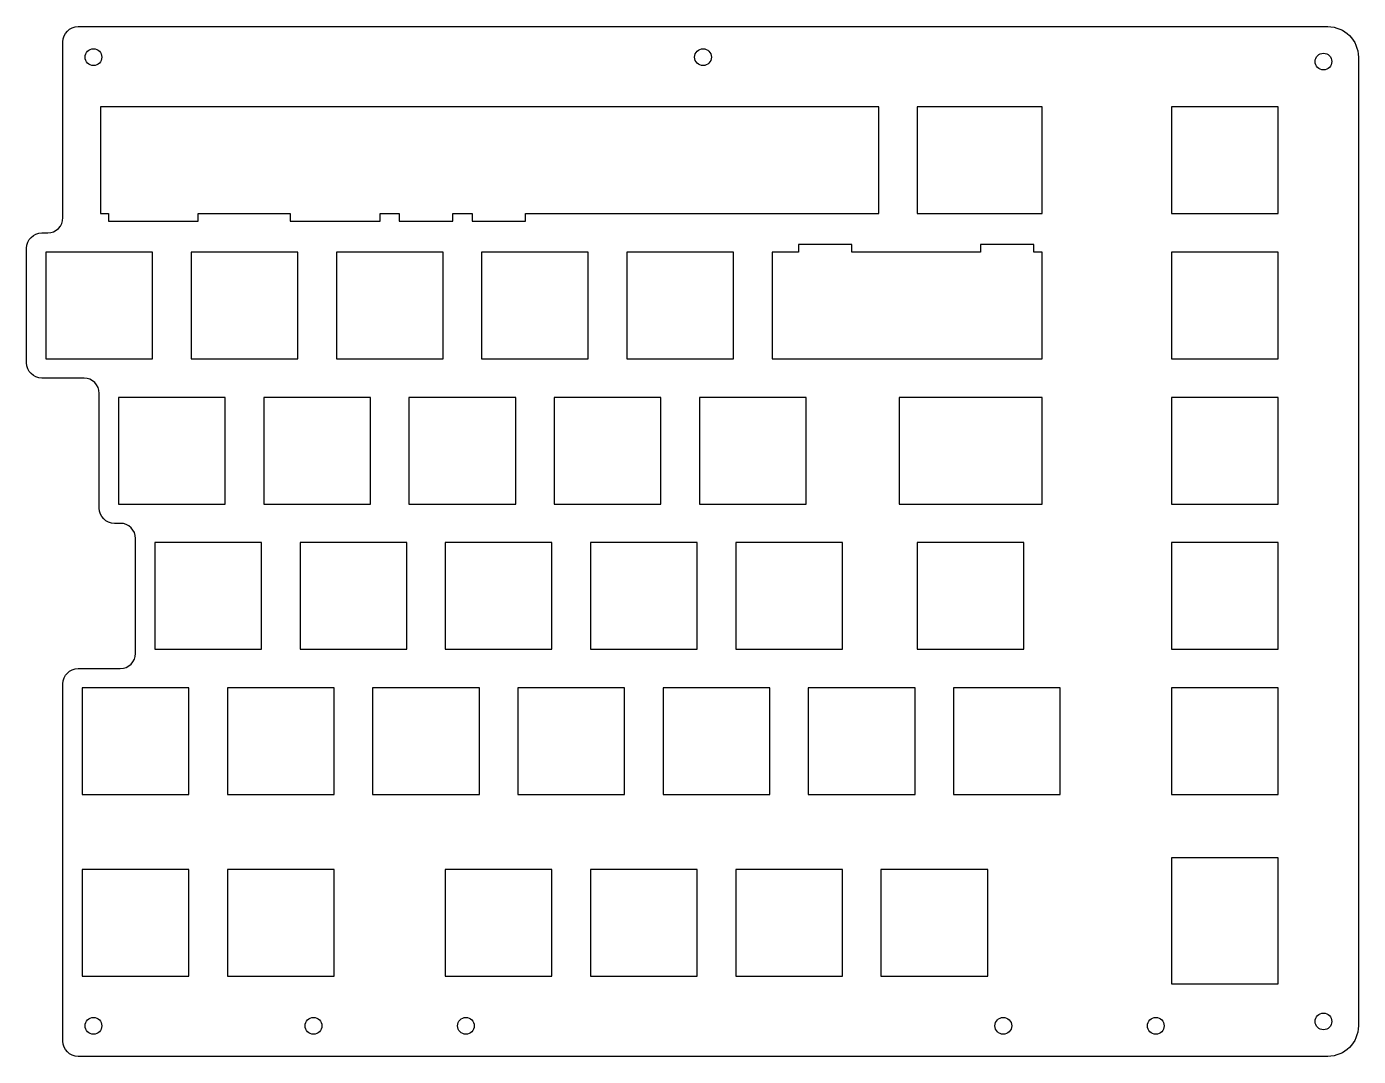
# Model space of a CAD drawing. Header units: millimetres. Extents: x -167 to 8, y -8 to 127.
import ezdxf

# ---------------------------------------------------------------- set-up
doc = ezdxf.new("R2010")
doc.units = ezdxf.units.MM
doc.layers.get('0').update_dxf_attribs({"linetype": 'CONTINUOUS'})

msp = doc.modelspace()

# ---------------------------------------------------------------- linework, layer by layer
msp.add_lwpolyline([(-161.925, 40.8625, -0.414213562), (-159.925, 42.8625), (-154.4, 42.8625, 0.414213562), (-152.4, 44.8625), (-152.4, 59.9125, 0.414213562), (-154.4, 61.9125), (-155.1625, 61.9125, -0.414213562), (-157.1625, 63.9125), (-157.1625, 78.9625, 0.414213562), (-159.1625, 80.9625), (-164.6875, 80.9625, -0.414213562), (-166.6875, 82.9625), (-166.6875, 98.0125, -0.414213562), (-164.6875, 100.0125), (-163.925, 100.0125, 0.414213562), (-161.925, 102.0125), (-161.925, 125.0625, -0.414213562), (-159.925, 127.0625), (4, 127.0625, -0.414213562), (8, 123.0625), (8, -4, -0.414213562), (4, -8), (-159.925, -8, -0.414213562), (-161.925, -6)], format="xyb", close=True)
for points in [[(-54.9125, 116.5375), (-157.01875, 116.5375), (-157.01875, 102.5375), (-155.93175, 102.5375), (-155.93175, 101.5375), (-144.16925, 101.5375), (-144.16925, 102.5375), (-132.11925, 102.5375), (-132.11925, 101.5375), (-120.29325, 101.5375), (-120.29325, 102.5375), (-117.8, 102.5375), (-117.8, 101.5375), (-110.8, 101.5375), (-110.8, 102.5375), (-108.24325, 102.5375), (-108.24325, 101.5375), (-101.24325, 101.5375), (-101.24325, 102.5375), (-54.9125, 102.5375)], [(-49.8625, 102.5375), (-33.48125, 102.5375), (-33.48125, 116.5375), (-49.8625, 116.5375)], [(-16.525, 102.5375), (-2.525, 102.5375), (-2.525, 116.5375), (-16.525, 116.5375)], [(-58.44425, 97.4875), (-58.44425, 98.4875), (-65.44425, 98.4875), (-65.44425, 97.4875), (-68.9125, 97.4875), (-68.9125, 83.4875), (-33.48125, 83.4875), (-33.48125, 97.4875), (-34.56825, 97.4875), (-34.56825, 98.4875), (-41.56825, 98.4875), (-41.56825, 97.4875)], [(-164.1625, 83.4875), (-150.1625, 83.4875), (-150.1625, 97.4875), (-164.1625, 97.4875)], [(-131.1125, 83.4875), (-131.1125, 97.4875), (-145.1125, 97.4875), (-145.1125, 83.4875)], [(-126.0625, 83.4875), (-112.0625, 83.4875), (-112.0625, 97.4875), (-126.0625, 97.4875)], [(-107.0125, 83.4875), (-93.0125, 83.4875), (-93.0125, 97.4875), (-107.0125, 97.4875)], [(-73.9625, 83.4875), (-73.9625, 97.4875), (-87.9625, 97.4875), (-87.9625, 83.4875)], [(-16.525, 83.4875), (-2.525, 83.4875), (-2.525, 97.4875), (-16.525, 97.4875)], [(-140.6375, 64.4375), (-140.6375, 78.4375), (-154.6375, 78.4375), (-154.6375, 64.4375)], [(-121.5875, 64.4375), (-121.5875, 78.4375), (-135.5875, 78.4375), (-135.5875, 64.4375)], [(-116.5375, 64.4375), (-102.5375, 64.4375), (-102.5375, 78.4375), (-116.5375, 78.4375)], [(-97.4875, 64.4375), (-83.4875, 64.4375), (-83.4875, 78.4375), (-97.4875, 78.4375)], [(-78.4375, 64.4375), (-64.4375, 64.4375), (-64.4375, 78.4375), (-78.4375, 78.4375)], [(-33.48125, 78.4375), (-52.24375, 78.4375), (-52.24375, 64.4375), (-33.48125, 64.4375)], [(-16.525, 64.4375), (-2.525, 64.4375), (-2.525, 78.4375), (-16.525, 78.4375)], [(-135.875, 45.3875), (-135.875, 59.3875), (-149.875, 59.3875), (-149.875, 45.3875)], [(-116.825, 45.3875), (-116.825, 59.3875), (-130.825, 59.3875), (-130.825, 45.3875)], [(-97.775, 45.3875), (-97.775, 59.3875), (-111.775, 59.3875), (-111.775, 45.3875)], [(-92.725, 59.3875), (-92.725, 45.3875), (-78.725, 45.3875), (-78.725, 59.3875)], [(-59.675, 45.3875), (-59.675, 59.3875), (-73.675, 59.3875), (-73.675, 45.3875)], [(-49.8625, 45.3875), (-35.8625, 45.3875), (-35.8625, 59.3875), (-49.8625, 59.3875)], [(-2.525, 59.3875), (-16.525, 59.3875), (-16.525, 45.3875), (-2.525, 45.3875)], [(-145.4, 40.3375), (-159.4, 40.3375), (-159.4, 26.3375), (-145.4, 26.3375)], [(-140.35, 26.3375), (-126.35, 26.3375), (-126.35, 40.3375), (-140.35, 40.3375)], [(-121.3, 40.3375), (-121.3, 26.3375), (-107.3, 26.3375), (-107.3, 40.3375)], [(-88.25, 26.3375), (-88.25, 40.3375), (-102.25, 40.3375), (-102.25, 26.3375)], [(-83.2, 40.3375), (-83.2, 26.3375), (-69.2, 26.3375), (-69.2, 40.3375)], [(-50.15, 26.3375), (-50.15, 40.3375), (-64.15, 40.3375), (-64.15, 26.3375)], [(-31.1, 40.3375), (-45.1, 40.3375), (-45.1, 26.3375), (-31.1, 26.3375)], [(-16.525, 40.3375), (-16.525, 26.3375), (-2.525, 26.3375), (-2.525, 40.3375)], [(-2.525, 1.525), (-2.525, 18.025), (-16.525, 18.025), (-16.525, 1.525)], [(-145.4, 16.525), (-159.4, 16.525), (-159.4, 2.525), (-145.4, 2.525)], [(-126.35, 16.525), (-140.35, 16.525), (-140.35, 2.525), (-126.35, 2.525)], [(-97.775, 2.525), (-97.775, 16.525), (-111.775, 16.525), (-111.775, 2.525)], [(-92.725, 2.525), (-78.725, 2.525), (-78.725, 16.525), (-92.725, 16.525)], [(-59.675, 2.525), (-59.675, 16.525), (-73.675, 16.525), (-73.675, 2.525)], [(-40.625, 16.525), (-54.625, 16.525), (-54.625, 2.525), (-40.625, 2.525)]]:
    msp.add_lwpolyline(points, close=True)
for centre in [(-157.925, 123.0625), (-77.9625, 123.0625), (3.41421, 122.47671), (-157.925, -4), (-129.0625, -4), (-109.0625, -4), (-38.575, -4), (-18.575, -4), (3.41421, -3.41421)]:
    msp.add_circle(centre, 1.1)

doc.saveas('drawing.dxf')
